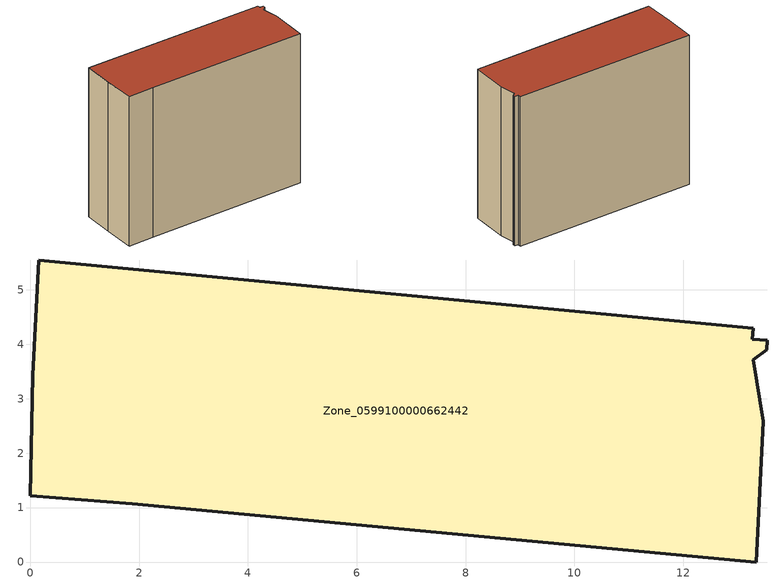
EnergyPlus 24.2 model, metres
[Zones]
Zone_0599100000662442
 floor ground (C_G): 13.29,3.71 13.47,2.58 13.34,0 1.87,1.07 0,1.22 0.04,3.43 0.15,5.55 13.28,4.29 13.27,4.09 13.54,4.07 13.53,3.9 z1.22
 wall outside (C_F): 0.04,3.43 0,1.22 1.87,1.07 13.34,0 13.47,2.58 13.29,3.71 13.53,3.9 13.54,4.07 13.27,4.09 13.28,4.29 0.15,5.55 0.04,3.43 z1.22:12.81
 roof outside (C_R): 13.47,2.58 13.29,3.71 13.53,3.9 13.54,4.07 13.27,4.09 13.28,4.29 0.15,5.55 0.04,3.43 0,1.22 1.87,1.07 13.34,0 z12.81
[BUILDING]
Pand.0599100000662442: North Axis=0; Terrain=City; Loads Convergence Tolerance Value=0.04; Temperature Convergence Tolerance Value=0.4; Solar Distribution=FullExterior; Maximum Number of Warmup Days=25; Minimum Number of Warmup Days=1
[Site:Location]
Rotterdam.The.Hague.AP_ZH_NLD Design_Conditions: Latitude=51.96; Longitude=4.45; Time Zone=1; Elevation=-4.5
[SITE:GROUNDTEMPERATURE:BUILDINGSURFACE]
18, 18, 18, 18, 18, 18, 18, 18, 18, 18, 18, 18
[MATERIAL] Thermal Absorptance=0.9; Solar Absorptance=0.7; Visible Absorptance=0.7
Name | Roughness | Thickness | Conductivity | Density | Specific Heat
G.TI.1946 | MediumSmooth | 0.15 | 1 | 540 | 1210
F.TI.1946 | Rough | 0.3 | 0.857143 | 1920 | 840
R.TI.1946 | MediumRough | 0.2 | 0.1 | 1500 | 1000
[CONSTRUCTION]
C_G: G.TI.1946
C_F: F.TI.1946
C_R: R.TI.1946
[ZONE]
Zone_0599100000662442: Type=1; Multiplier=1; Ceiling Height=Autocalculate; Volume=Autocalculate; Floor Area=autocalculate; Part of Total Floor Area=Yes
[ZONEINFILTRATION:DESIGNFLOWRATE]
Infil_Zone_0599100000662442: Zone or ZoneList or Space or SpaceList=Zone_0599100000662442; Schedule=AlwaysOn; Design Flow Rate Calculation Method=Flow/Area; Flow Rate per Floor Area=0.003; Constant Term Coefficient=1; Temperature Term Coefficient=0; Velocity Term Coefficient=0; Velocity Squared Term Coefficient=0
[HVACTEMPLATE:ZONE:IDEALLOADSAIRSYSTEM]
Zone_0599100000662442: Maximum Heating Supply Air Temperature=50; Minimum Cooling Supply Air Temperature=13; Maximum Heating Supply Air Humidity Ratio=0.0156; Minimum Cooling Supply Air Humidity Ratio=0.0077; Heating Limit=NoLimit; Cooling Limit=NoLimit; Dehumidification Control Type=ConstantSensibleHeatRatio; Cooling Sensible Heat Ratio=0.7; Dehumidification Setpoint=60; Humidification Control Type=None; Humidification Setpoint=30; Outdoor Air Method=None; Outdoor Air Flow Rate per Person=0.00944; Outdoor Air Flow Rate per Zone Floor Area=0; Outdoor Air Flow Rate per Zone=0; Demand Controlled Ventilation Type=None; Outdoor Air Economizer Type=NoEconomizer; Heat Recovery Type=None; Sensible Heat Recovery Effectiveness=0.7; Latent Heat Recovery Effectiveness=0.65
[ZONECONTROL:THERMOSTAT]
ThermostatControl_Zone_0599100000662442: Zone or ZoneList=Zone_0599100000662442; Control Type Schedule=DualSetpointControlType; Control 1=Thermostat_Zone_0599100000662442; Temperature Difference Between Cutout And Setpoint=0
[THERMOSTATSETPOINT:DUALSETPOINT]
Thermostat_Zone_0599100000662442: Heating Setpoint Temperature Schedule=HeatingSetpoint_Zone_0599100000662442; Cooling Setpoint Temperature Schedule=CoolingSetpoint_Zone_0599100000662442
[SCHEDULE:COMPACT]
HeatingSetpoint_Zone_0599100000662442: Through: 12/31, For: AllDays, Until: 24:00, 21
CoolingSetpoint_Zone_0599100000662442: Through: 12/31, For: AllDays, Until: 24:00, 24
DualSetpointControlType: Through: 12/31, For: AllDays, Until: 24:00, 4
AlwaysOn: Through: 12/31, For: AllDays, Until: 24:00, 1
